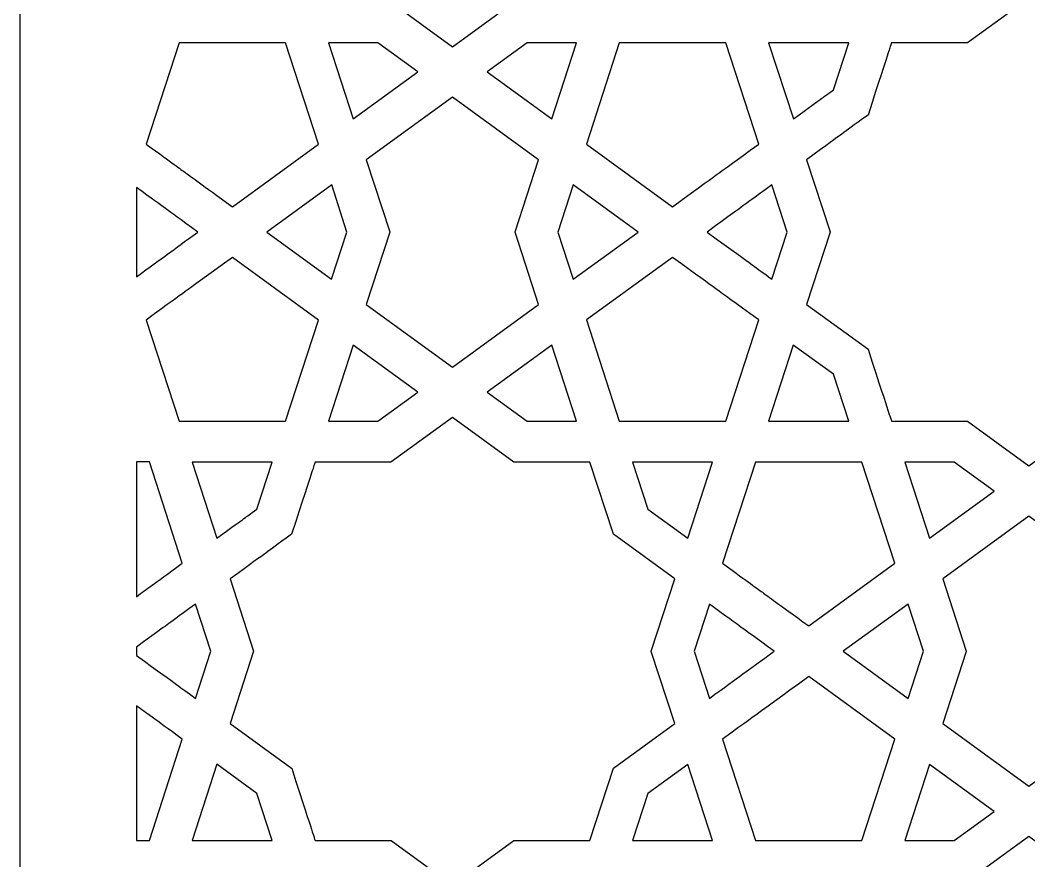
# Model space of a CAD drawing. Header units: millimetres. Extents: x -50 to 50, y -100 to 100.
# Drawn here: x -49.9 to 0.1, y 10.5 to 52.2 of the extents above; entities that cross this region are included whole.
import ezdxf

# ---------------------------------------------------------------- set-up
doc = ezdxf.new("R2010")
doc.units = ezdxf.units.MM
doc.header["$MEASUREMENT"] = 0
doc.layers.add('layer 1', color=7, linetype='Continuous')

msp = doc.modelspace()

# ---------------------------------------------------------------- linework, layer by layer
at = {"layer": 'layer 1', "color": 250}
for points, knots in [([(50.0821, 100.1536), (50.0821, 100.1536), (-49.9181, 100.1536), (-49.9181, 100.1536), (-49.9181, 100.1536), (-49.9181, 100.1536), (-49.9181, -99.8361), (-49.9181, -99.8361), (-49.9181, -99.8361), (-49.9181, -99.8361), (50.0821, -99.8361), (50.0821, -99.8361), (50.0821, -99.8361), (50.0821, -99.8361), (50.0821, 100.1536), (50.0821, 100.1536)], [0, 0, 0, 0, 0.2, 0.2, 0.2, 0.2, 0.4, 0.4, 0.4, 0.4, 0.6, 0.6, 0.6, 0.6, 1, 1, 1, 1]), ([(-38.3458, 62.4374), (-38.3458, 62.4374), (-38.344, 62.4427), (-38.344, 62.4427), (-38.344, 62.4427), (-38.344, 62.4427), (-39.5074, 66.0203), (-39.5074, 66.0203), (-39.5074, 66.0203), (-37.3344, 67.5996), (-38.0026, 67.1146), (-36.4604, 68.2318), (-36.4604, 68.2318), (-35.2914, 71.8326), (-35.4914, 71.2174), (-35.2993, 71.8062), (-35.2993, 71.8062), (-34.8272, 71.8062), (-32.0042, 71.8062), (-31.5359, 71.8062), (-31.5359, 71.8062), (-31.5359, 71.8062), (-28.4894, 74.0198), (-28.4894, 74.0198), (-28.4894, 74.0198), (-28.4894, 74.0198), (-25.4457, 71.8079), (-25.4457, 71.8079), (-25.4457, 71.8079), (-24.9746, 71.8079), (-22.1532, 71.8079), (-21.6819, 71.8079), (-21.6819, 71.8079), (-21.6819, 71.8079), (-20.5129, 68.2286), (-20.5129, 68.2286), (-20.5129, 68.2286), (-20.5129, 68.2286), (-17.4713, 66.0181), (-17.4713, 66.0181), (-17.4713, 66.0181), (-17.4713, 66.0181), (-18.6344, 62.441), (-18.6344, 62.441), (-18.6344, 62.441), (-18.6344, 62.441), (-18.6335, 62.4382), (-18.6335, 62.4382), (-18.6335, 62.4382), (-18.6335, 62.4382), (-18.6344, 62.4353), (-18.6344, 62.4353), (-18.6344, 62.4353), (-18.6344, 62.4353), (-18.6335, 62.4325), (-18.6335, 62.4325), (-18.6335, 62.4325), (-18.6335, 62.4325), (-18.6344, 62.43), (-18.6344, 62.43), (-18.6344, 62.43), (-18.6344, 62.43), (-17.4724, 58.8518), (-17.4724, 58.8518), (-17.4724, 58.8518), (-17.4724, 58.8518), (-20.5144, 56.641), (-20.5144, 56.641), (-20.5144, 56.641), (-20.5144, 56.641), (-21.6807, 53.0663), (-21.6807, 53.0663), (-21.6807, 53.0663), (-22.1529, 53.0663), (-24.976, 53.0663), (-25.4444, 53.0663), (-25.4444, 53.0663), (-25.4444, 53.0663), (-28.4908, 50.8522), (-28.4908, 50.8522), (-28.4908, 50.8522), (-28.4908, 50.8522), (-31.5345, 53.0641), (-31.5345, 53.0641), (-31.5345, 53.0641), (-32.0055, 53.0641), (-34.8269, 53.0641), (-35.2982, 53.0641), (-35.2982, 53.0641), (-35.4341, 53.4804), (-35.2564, 52.934), (-36.459, 56.6364), (-36.459, 56.6364), (-36.459, 56.6364), (-36.4666, 56.642), (-36.4666, 56.642), (-36.4666, 56.642), (-36.4666, 56.642), (-36.4672, 56.6434), (-36.4672, 56.6434), (-36.4672, 56.6434), (-36.4672, 56.6434), (-39.5085, 58.8536), (-39.5085, 58.8536), (-39.5085, 58.8536), (-39.5085, 58.8536), (-38.344, 62.4318), (-38.344, 62.4318), (-38.344, 62.4318), (-38.344, 62.4318), (-38.3458, 62.4374), (-38.3458, 62.4374)], [0, 0, 0, 0, 0.0344828, 0.0344828, 0.0344828, 0.0344828, 0.0689655, 0.0689655, 0.0689655, 0.0689655, 0.1034483, 0.1034483, 0.1034483, 0.1034483, 0.137931, 0.137931, 0.137931, 0.137931, 0.1724138, 0.1724138, 0.1724138, 0.1724138, 0.2068966, 0.2068966, 0.2068966, 0.2068966, 0.2413793, 0.2413793, 0.2413793, 0.2413793, 0.2758621, 0.2758621, 0.2758621, 0.2758621, 0.3103448, 0.3103448, 0.3103448, 0.3103448, 0.3448276, 0.3448276, 0.3448276, 0.3448276, 0.3793103, 0.3793103, 0.3793103, 0.3793103, 0.4137931, 0.4137931, 0.4137931, 0.4137931, 0.4482759, 0.4482759, 0.4482759, 0.4482759, 0.4827586, 0.4827586, 0.4827586, 0.4827586, 0.5172414, 0.5172414, 0.5172414, 0.5172414, 0.5517241, 0.5517241, 0.5517241, 0.5517241, 0.5862069, 0.5862069, 0.5862069, 0.5862069, 0.6206897, 0.6206897, 0.6206897, 0.6206897, 0.6551724, 0.6551724, 0.6551724, 0.6551724, 0.6896552, 0.6896552, 0.6896552, 0.6896552, 0.7241379, 0.7241379, 0.7241379, 0.7241379, 0.7586207, 0.7586207, 0.7586207, 0.7586207, 0.7931034, 0.7931034, 0.7931034, 0.7931034, 0.8275862, 0.8275862, 0.8275862, 0.8275862, 0.862069, 0.862069, 0.862069, 0.862069, 0.8965517, 0.8965517, 0.8965517, 0.8965517, 0.9310345, 0.9310345, 0.9310345, 0.9310345, 1, 1, 1, 1]), ([(-2.9644, 51.0406), (-2.9644, 51.0406), (0.0819, 53.2546), (0.0819, 53.2546), (0.0819, 53.2546), (0.0819, 53.2546), (3.1256, 51.0427), (3.1256, 51.0427), (3.1256, 51.0427), (3.5966, 51.0427), (6.4181, 51.0427), (6.8894, 51.0427), (6.8894, 51.0427), (6.8894, 51.0427), (8.0585, 47.4634), (8.0585, 47.4634), (8.0585, 47.4634), (8.0585, 47.4634), (11.1002, 45.2529), (11.1002, 45.2529), (11.1002, 45.2529), (11.1002, 45.2529), (9.9371, 41.6758), (9.9371, 41.6758), (9.9371, 41.6758), (9.9371, 41.6758), (9.9381, 41.6729), (9.9381, 41.6729), (9.9381, 41.6729), (9.9381, 41.6729), (9.9371, 41.6701), (9.9371, 41.6701), (9.9371, 41.6701), (9.9371, 41.6701), (9.9378, 41.6673), (9.9378, 41.6673), (9.9378, 41.6673), (9.9378, 41.6673), (9.9371, 41.6648), (9.9371, 41.6648), (9.9371, 41.6648), (9.9371, 41.6648), (11.0991, 38.0866), (11.0991, 38.0866), (11.0991, 38.0866), (11.0991, 38.0866), (8.0571, 35.8757), (8.0571, 35.8757), (8.0571, 35.8757), (8.0571, 35.8757), (6.8908, 32.3011), (6.8908, 32.3011), (6.8908, 32.3011), (6.4184, 32.3011), (3.5955, 32.3011), (3.127, 32.3011), (3.127, 32.3011), (3.127, 32.3011), (0.0804, 30.0867), (0.0804, 30.0867), (0.0804, 30.0867), (0.0804, 30.0867), (-2.963, 32.2989), (-2.963, 32.2989), (-2.963, 32.2989), (-3.4339, 32.2989), (-6.2554, 32.2989), (-6.7268, 32.2989), (-6.7268, 32.2989), (-6.8619, 32.7127), (-6.6848, 32.1684), (-7.8874, 35.8712), (-7.8874, 35.8712), (-7.8874, 35.8712), (-7.8952, 35.8765), (-7.8952, 35.8765), (-7.8952, 35.8765), (-7.8952, 35.8765), (-7.8955, 35.8779), (-7.8955, 35.8779), (-7.8955, 35.8779), (-7.8955, 35.8779), (-10.9372, 38.0884), (-10.9372, 38.0884), (-10.9372, 38.0884), (-10.9372, 38.0884), (-9.7726, 41.6666), (-9.7726, 41.6666), (-9.7726, 41.6666), (-9.7726, 41.6666), (-9.7744, 41.6719), (-9.7744, 41.6719), (-9.7744, 41.6719), (-9.7744, 41.6719), (-9.7726, 41.6775), (-9.7726, 41.6775), (-9.7726, 41.6775), (-9.7726, 41.6775), (-10.9358, 45.2551), (-10.9358, 45.2551), (-10.9358, 45.2551), (-8.77, 46.8291), (-9.4611, 46.3275), (-7.8892, 47.4666), (-7.8892, 47.4666), (-6.7211, 51.0642), (-6.9208, 50.4494), (-6.7278, 51.0406), (-6.7278, 51.0406), (-6.2558, 51.0406), (-3.4329, 51.0406), (-2.9644, 51.0406)], [0, 0, 0, 0, 0.0344828, 0.0344828, 0.0344828, 0.0344828, 0.0689655, 0.0689655, 0.0689655, 0.0689655, 0.1034483, 0.1034483, 0.1034483, 0.1034483, 0.137931, 0.137931, 0.137931, 0.137931, 0.1724138, 0.1724138, 0.1724138, 0.1724138, 0.2068966, 0.2068966, 0.2068966, 0.2068966, 0.2413793, 0.2413793, 0.2413793, 0.2413793, 0.2758621, 0.2758621, 0.2758621, 0.2758621, 0.3103448, 0.3103448, 0.3103448, 0.3103448, 0.3448276, 0.3448276, 0.3448276, 0.3448276, 0.3793103, 0.3793103, 0.3793103, 0.3793103, 0.4137931, 0.4137931, 0.4137931, 0.4137931, 0.4482759, 0.4482759, 0.4482759, 0.4482759, 0.4827586, 0.4827586, 0.4827586, 0.4827586, 0.5172414, 0.5172414, 0.5172414, 0.5172414, 0.5517241, 0.5517241, 0.5517241, 0.5517241, 0.5862069, 0.5862069, 0.5862069, 0.5862069, 0.6206897, 0.6206897, 0.6206897, 0.6206897, 0.6551724, 0.6551724, 0.6551724, 0.6551724, 0.6896552, 0.6896552, 0.6896552, 0.6896552, 0.7241379, 0.7241379, 0.7241379, 0.7241379, 0.7586207, 0.7586207, 0.7586207, 0.7586207, 0.7931034, 0.7931034, 0.7931034, 0.7931034, 0.8275862, 0.8275862, 0.8275862, 0.8275862, 0.862069, 0.862069, 0.862069, 0.862069, 0.8965517, 0.8965517, 0.8965517, 0.8965517, 0.9310345, 0.9310345, 0.9310345, 0.9310345, 1, 1, 1, 1]), ([(-36.7604, 51.0427), (-36.7604, 51.0427), (-35.1313, 46.0262), (-35.1313, 46.0262), (-35.1313, 46.0262), (-35.1313, 46.0262), (-39.3995, 42.9239), (-39.3995, 42.9239), (-39.3995, 42.9239), (-42.596, 45.2445), (-40.909, 44.0196), (-43.6702, 46.0262), (-43.6702, 46.0262), (-43.6702, 46.0262), (-42.0409, 51.0427), (-42.0409, 51.0427), (-42.0409, 51.0427), (-42.0409, 51.0427), (-36.7604, 51.0427), (-36.7604, 51.0427)], [0, 0, 0, 0, 0.1666667, 0.1666667, 0.1666667, 0.1666667, 0.3333333, 0.3333333, 0.3333333, 0.3333333, 0.5, 0.5, 0.5, 0.5, 0.6666667, 0.6666667, 0.6666667, 0.6666667, 1, 1, 1, 1]), ([(-32.1896, 51.0427), (-32.1896, 51.0427), (-30.2091, 49.6034), (-30.2091, 49.6034), (-30.2091, 49.6034), (-30.2091, 49.6034), (-33.4149, 47.2733), (-33.4149, 47.2733), (-33.4149, 47.2733), (-33.4149, 47.2733), (-34.6391, 51.0427), (-34.6391, 51.0427), (-34.6391, 51.0427), (-34.6391, 51.0427), (-32.1896, 51.0427), (-32.1896, 51.0427)], [0, 0, 0, 0, 0.2, 0.2, 0.2, 0.2, 0.4, 0.4, 0.4, 0.4, 0.6, 0.6, 0.6, 0.6, 1, 1, 1, 1]), ([(-26.7695, 49.6052), (-26.7695, 49.6052), (-24.789, 51.0448), (-24.789, 51.0448), (-24.789, 51.0448), (-24.4841, 51.0448), (-22.6515, 51.0448), (-22.3395, 51.0448), (-22.3395, 51.0448), (-22.3395, 51.0448), (-23.5636, 47.2754), (-23.5636, 47.2754), (-23.5636, 47.2754), (-23.5636, 47.2754), (-26.7695, 49.6052), (-26.7695, 49.6052)], [0, 0, 0, 0, 0.2, 0.2, 0.2, 0.2, 0.4, 0.4, 0.4, 0.4, 0.6, 0.6, 0.6, 0.6, 1, 1, 1, 1]), ([(-14.9379, 51.0448), (-14.9379, 51.0448), (-13.3085, 46.028), (-13.3085, 46.028), (-13.3085, 46.028), (-15.7995, 44.2179), (-14.6001, 45.0885), (-17.5791, 42.926), (-17.5791, 42.926), (-17.5791, 42.926), (-21.8474, 46.0283), (-21.8474, 46.0283), (-21.8474, 46.0283), (-21.8474, 46.0283), (-20.2183, 51.0448), (-20.2183, 51.0448), (-20.2183, 51.0448), (-20.2183, 51.0448), (-14.9379, 51.0448), (-14.9379, 51.0448)], [0, 0, 0, 0, 0.1666667, 0.1666667, 0.1666667, 0.1666667, 0.3333333, 0.3333333, 0.3333333, 0.3333333, 0.5, 0.5, 0.5, 0.5, 0.6666667, 0.6666667, 0.6666667, 0.6666667, 1, 1, 1, 1]), ([(-12.815, 51.0406), (-12.815, 51.0406), (-8.8484, 51.0406), (-8.8484, 51.0406), (-8.8484, 51.0406), (-8.8484, 51.0406), (-9.6079, 48.7119), (-9.6079, 48.7119), (-9.6079, 48.7119), (-10.3466, 48.1753), (-9.9205, 48.484), (-11.5916, 47.2736), (-11.5916, 47.2736), (-11.5916, 47.2736), (-12.815, 51.0406), (-12.815, 51.0406)], [0, 0, 0, 0, 0.2, 0.2, 0.2, 0.2, 0.4, 0.4, 0.4, 0.4, 0.6, 0.6, 0.6, 0.6, 1, 1, 1, 1]), ([(-31.5993, 41.6719), (-31.5993, 41.6719), (-31.5984, 41.6747), (-31.5984, 41.6747), (-31.5984, 41.6747), (-31.5984, 41.6747), (-32.759, 45.2526), (-32.759, 45.2526), (-32.759, 45.2526), (-32.759, 45.2526), (-28.4879, 48.3567), (-28.4879, 48.3567), (-28.4879, 48.3567), (-28.4879, 48.3567), (-24.22, 45.2551), (-24.22, 45.2551), (-24.22, 45.2551), (-24.22, 45.2551), (-25.3832, 41.6772), (-25.3832, 41.6772), (-25.3832, 41.6772), (-25.3832, 41.6772), (-25.3822, 41.6744), (-25.3822, 41.6744), (-25.3822, 41.6744), (-25.3822, 41.6744), (-25.3832, 41.6715), (-25.3832, 41.6715), (-25.3832, 41.6715), (-25.3832, 41.6715), (-25.3824, 41.6687), (-25.3824, 41.6687), (-25.3824, 41.6687), (-25.3824, 41.6687), (-25.3832, 41.6662), (-25.3832, 41.6662), (-25.3832, 41.6662), (-25.3832, 41.6662), (-24.2212, 38.0887), (-24.2212, 38.0887), (-24.2212, 38.0887), (-24.2212, 38.0887), (-28.4922, 34.985), (-28.4922, 34.985), (-28.4922, 34.985), (-28.4922, 34.985), (-32.76, 38.0866), (-32.76, 38.0866), (-32.76, 38.0866), (-32.76, 38.0866), (-31.5969, 41.6645), (-31.5969, 41.6645), (-31.5969, 41.6645), (-31.5969, 41.6645), (-31.5993, 41.6719), (-31.5993, 41.6719)], [0, 0, 0, 0, 0.0666667, 0.0666667, 0.0666667, 0.0666667, 0.1333333, 0.1333333, 0.1333333, 0.1333333, 0.2, 0.2, 0.2, 0.2, 0.2666667, 0.2666667, 0.2666667, 0.2666667, 0.3333333, 0.3333333, 0.3333333, 0.3333333, 0.4, 0.4, 0.4, 0.4, 0.4666667, 0.4666667, 0.4666667, 0.4666667, 0.5333333, 0.5333333, 0.5333333, 0.5333333, 0.6, 0.6, 0.6, 0.6, 0.6666667, 0.6666667, 0.6666667, 0.6666667, 0.7333333, 0.7333333, 0.7333333, 0.7333333, 0.8, 0.8, 0.8, 0.8, 0.8666667, 0.8666667, 0.8666667, 0.8666667, 1, 1, 1, 1]), ([(-34.4763, 44.0045), (-34.4763, 44.0045), (-33.7188, 41.6719), (-33.7188, 41.6719), (-33.7188, 41.6719), (-33.7188, 41.6719), (-34.4778, 39.3347), (-34.4778, 39.3347), (-34.4778, 39.3347), (-34.4778, 39.3347), (-37.6897, 41.6691), (-37.6897, 41.6691), (-37.6897, 41.6691), (-37.6897, 41.6691), (-34.4763, 44.0045), (-34.4763, 44.0045)], [0, 0, 0, 0, 0.2, 0.2, 0.2, 0.2, 0.4, 0.4, 0.4, 0.4, 0.6, 0.6, 0.6, 0.6, 1, 1, 1, 1]), ([(-22.5036, 39.3372), (-22.5036, 39.3372), (-23.2617, 41.6712), (-23.2617, 41.6712), (-23.2617, 41.6712), (-23.2617, 41.6712), (-22.5025, 44.0066), (-22.5025, 44.0066), (-22.5025, 44.0066), (-22.5025, 44.0066), (-19.2903, 41.6722), (-19.2903, 41.6722), (-19.2903, 41.6722), (-19.2903, 41.6722), (-22.5036, 39.3372), (-22.5036, 39.3372)], [0, 0, 0, 0, 0.2, 0.2, 0.2, 0.2, 0.4, 0.4, 0.4, 0.4, 0.6, 0.6, 0.6, 0.6, 1, 1, 1, 1]), ([(-12.6534, 44.0066), (-12.6534, 44.0066), (-11.8943, 41.6722), (-11.8943, 41.6722), (-11.8943, 41.6722), (-11.8943, 41.6722), (-12.6545, 39.3365), (-12.6545, 39.3365), (-12.6545, 39.3365), (-13.6207, 40.0385), (-13.239, 39.7623), (-15.8685, 41.6712), (-15.8685, 41.6712), (-13.4101, 43.4559), (-14.6552, 42.5521), (-12.6534, 44.0066)], [0, 0, 0, 0, 0.2, 0.2, 0.2, 0.2, 0.4, 0.4, 0.4, 0.4, 0.6, 0.6, 0.6, 0.6, 1, 1, 1, 1]), ([(-44.1584, 43.8835), (-42.5188, 42.6918), (-42.9497, 43.0047), (-41.1114, 41.6701), (-41.1114, 41.6701), (-42.441, 40.7053), (-42.7626, 40.4717), (-44.1584, 39.4571), (-44.1584, 39.4571), (-44.1584, 39.4571), (-44.1584, 43.8835), (-44.1584, 43.8835)], [0, 0, 0, 0, 0.25, 0.25, 0.25, 0.25, 0.5, 0.5, 0.5, 0.5, 1, 1, 1, 1]), ([(-35.1327, 37.3133), (-35.1327, 37.3133), (-36.7619, 32.2968), (-36.7619, 32.2968), (-36.7619, 32.2968), (-36.7619, 32.2968), (-42.0423, 32.2968), (-42.0423, 32.2968), (-42.0423, 32.2968), (-42.0423, 32.2968), (-43.6716, 37.3133), (-43.6716, 37.3133), (-43.6716, 37.3133), (-41.2258, 39.0903), (-42.3748, 38.2566), (-39.4009, 40.4153), (-39.4009, 40.4153), (-39.4009, 40.4153), (-35.1327, 37.3133), (-35.1327, 37.3133)], [0, 0, 0, 0, 0.1666667, 0.1666667, 0.1666667, 0.1666667, 0.3333333, 0.3333333, 0.3333333, 0.3333333, 0.5, 0.5, 0.5, 0.5, 0.6666667, 0.6666667, 0.6666667, 0.6666667, 1, 1, 1, 1]), ([(-17.5805, 40.4174), (-14.9776, 38.5279), (-15.86, 39.1686), (-13.3099, 37.3154), (-13.3099, 37.3154), (-13.3099, 37.3154), (-14.9393, 32.2989), (-14.9393, 32.2989), (-14.9393, 32.2989), (-14.9393, 32.2989), (-20.2195, 32.2989), (-20.2195, 32.2989), (-20.2195, 32.2989), (-20.2195, 32.2989), (-21.8488, 37.3154), (-21.8488, 37.3154), (-21.8488, 37.3154), (-21.8488, 37.3154), (-17.5805, 40.4174), (-17.5805, 40.4174)], [0, 0, 0, 0, 0.1666667, 0.1666667, 0.1666667, 0.1666667, 0.3333333, 0.3333333, 0.3333333, 0.3333333, 0.5, 0.5, 0.5, 0.5, 0.6666667, 0.6666667, 0.6666667, 0.6666667, 1, 1, 1, 1]), ([(-33.4163, 36.0659), (-33.4163, 36.0659), (-30.2104, 33.7362), (-30.2104, 33.7362), (-30.2104, 33.7362), (-30.2104, 33.7362), (-32.191, 32.2968), (-32.191, 32.2968), (-32.191, 32.2968), (-32.191, 32.2968), (-34.6404, 32.2968), (-34.6404, 32.2968), (-34.6404, 32.2968), (-34.6404, 32.2968), (-33.4163, 36.0659), (-33.4163, 36.0659)], [0, 0, 0, 0, 0.2, 0.2, 0.2, 0.2, 0.4, 0.4, 0.4, 0.4, 0.6, 0.6, 0.6, 0.6, 1, 1, 1, 1]), ([(-23.565, 36.068), (-23.565, 36.068), (-22.341, 32.2989), (-22.341, 32.2989), (-22.341, 32.2989), (-22.6525, 32.2989), (-24.484, 32.2989), (-24.7905, 32.2989), (-24.7905, 32.2989), (-24.7905, 32.2989), (-26.771, 33.7383), (-26.771, 33.7383), (-26.771, 33.7383), (-26.771, 33.7383), (-23.565, 36.068), (-23.565, 36.068)], [0, 0, 0, 0, 0.2, 0.2, 0.2, 0.2, 0.4, 0.4, 0.4, 0.4, 0.6, 0.6, 0.6, 0.6, 1, 1, 1, 1]), ([(-12.8178, 32.2989), (-12.8178, 32.2989), (-11.5933, 36.0691), (-11.5933, 36.0691), (-11.5933, 36.0691), (-11.5933, 36.0691), (-9.6086, 34.629), (-9.6086, 34.629), (-9.6086, 34.629), (-9.6086, 34.629), (-8.8473, 32.2989), (-8.8473, 32.2989), (-8.8473, 32.2989), (-8.8473, 32.2989), (-12.8178, 32.2989), (-12.8178, 32.2989)], [0, 0, 0, 0, 0.2, 0.2, 0.2, 0.2, 0.4, 0.4, 0.4, 0.4, 0.6, 0.6, 0.6, 0.6, 1, 1, 1, 1]), ([(-38.3458, 20.9067), (-38.3458, 20.9067), (-38.344, 20.9123), (-38.344, 20.9123), (-38.344, 20.9123), (-38.344, 20.9123), (-39.5074, 24.4898), (-39.5074, 24.4898), (-39.5074, 24.4898), (-37.3344, 26.0689), (-38.0026, 25.5842), (-36.4604, 26.7014), (-36.4604, 26.7014), (-35.2917, 30.3008), (-35.4885, 29.6954), (-35.2993, 30.2754), (-35.2993, 30.2754), (-34.8272, 30.2754), (-32.0042, 30.2754), (-31.5359, 30.2754), (-31.5359, 30.2754), (-31.5359, 30.2754), (-28.4894, 32.4894), (-28.4894, 32.4894), (-28.4894, 32.4894), (-28.4894, 32.4894), (-25.4457, 30.2775), (-25.4457, 30.2775), (-25.4457, 30.2775), (-24.9746, 30.2775), (-22.1532, 30.2775), (-21.6819, 30.2775), (-21.6819, 30.2775), (-21.6819, 30.2775), (-20.5129, 26.6982), (-20.5129, 26.6982), (-20.5129, 26.6982), (-20.5129, 26.6982), (-17.4713, 24.4877), (-17.4713, 24.4877), (-17.4713, 24.4877), (-17.4713, 24.4877), (-18.6344, 20.9106), (-18.6344, 20.9106), (-18.6344, 20.9106), (-18.6344, 20.9106), (-18.6335, 20.9077), (-18.6335, 20.9077), (-18.6335, 20.9077), (-18.6335, 20.9077), (-18.6344, 20.9049), (-18.6344, 20.9049), (-18.6344, 20.9049), (-18.6344, 20.9049), (-18.6335, 20.9021), (-18.6335, 20.9021), (-18.6335, 20.9021), (-18.6335, 20.9021), (-18.6344, 20.8993), (-18.6344, 20.8993), (-18.6344, 20.8993), (-18.6344, 20.8993), (-17.4724, 17.3214), (-17.4724, 17.3214), (-17.4724, 17.3214), (-17.4724, 17.3214), (-20.5144, 15.1105), (-20.5144, 15.1105), (-20.5144, 15.1105), (-20.5144, 15.1105), (-21.6807, 11.5355), (-21.6807, 11.5355), (-21.6807, 11.5355), (-22.1529, 11.5355), (-24.976, 11.5355), (-25.4444, 11.5355), (-25.4444, 11.5355), (-25.4444, 11.5355), (-28.4908, 9.3215), (-28.4908, 9.3215), (-28.4908, 9.3215), (-28.4908, 9.3215), (-31.5345, 11.5334), (-31.5345, 11.5334), (-31.5345, 11.5334), (-32.0055, 11.5334), (-34.8269, 11.5334), (-35.2982, 11.5334), (-35.2982, 11.5334), (-35.4333, 11.9475), (-35.2563, 11.4028), (-36.459, 15.1056), (-36.459, 15.1056), (-36.459, 15.1056), (-36.4666, 15.1112), (-36.4666, 15.1112), (-36.4666, 15.1112), (-36.4666, 15.1112), (-36.4672, 15.1127), (-36.4672, 15.1127), (-36.4672, 15.1127), (-36.4672, 15.1127), (-39.5085, 17.3232), (-39.5085, 17.3232), (-39.5085, 17.3232), (-39.5085, 17.3232), (-38.344, 20.9014), (-38.344, 20.9014), (-38.344, 20.9014), (-38.344, 20.9014), (-38.3458, 20.9067), (-38.3458, 20.9067)], [0, 0, 0, 0, 0.0344828, 0.0344828, 0.0344828, 0.0344828, 0.0689655, 0.0689655, 0.0689655, 0.0689655, 0.1034483, 0.1034483, 0.1034483, 0.1034483, 0.137931, 0.137931, 0.137931, 0.137931, 0.1724138, 0.1724138, 0.1724138, 0.1724138, 0.2068966, 0.2068966, 0.2068966, 0.2068966, 0.2413793, 0.2413793, 0.2413793, 0.2413793, 0.2758621, 0.2758621, 0.2758621, 0.2758621, 0.3103448, 0.3103448, 0.3103448, 0.3103448, 0.3448276, 0.3448276, 0.3448276, 0.3448276, 0.3793103, 0.3793103, 0.3793103, 0.3793103, 0.4137931, 0.4137931, 0.4137931, 0.4137931, 0.4482759, 0.4482759, 0.4482759, 0.4482759, 0.4827586, 0.4827586, 0.4827586, 0.4827586, 0.5172414, 0.5172414, 0.5172414, 0.5172414, 0.5517241, 0.5517241, 0.5517241, 0.5517241, 0.5862069, 0.5862069, 0.5862069, 0.5862069, 0.6206897, 0.6206897, 0.6206897, 0.6206897, 0.6551724, 0.6551724, 0.6551724, 0.6551724, 0.6896552, 0.6896552, 0.6896552, 0.6896552, 0.7241379, 0.7241379, 0.7241379, 0.7241379, 0.7586207, 0.7586207, 0.7586207, 0.7586207, 0.7931034, 0.7931034, 0.7931034, 0.7931034, 0.8275862, 0.8275862, 0.8275862, 0.8275862, 0.862069, 0.862069, 0.862069, 0.862069, 0.8965517, 0.8965517, 0.8965517, 0.8965517, 0.9310345, 0.9310345, 0.9310345, 0.9310345, 1, 1, 1, 1]), ([(-44.1584, 30.2796), (-44.1584, 30.2796), (-43.5093, 30.2796), (-43.5093, 30.2796), (-43.5093, 30.2796), (-43.5093, 30.2796), (-41.8799, 25.2628), (-41.8799, 25.2628), (-41.8799, 25.2628), (-43.4464, 24.1247), (-43.554, 24.0461), (-44.1584, 23.6072), (-44.1584, 23.6072), (-44.1584, 23.6072), (-44.1584, 30.2796), (-44.1584, 30.2796)], [0, 0, 0, 0, 0.2, 0.2, 0.2, 0.2, 0.4, 0.4, 0.4, 0.4, 0.6, 0.6, 0.6, 0.6, 1, 1, 1, 1]), ([(-37.4198, 30.2754), (-37.4198, 30.2754), (-38.1794, 27.9467), (-38.1794, 27.9467), (-38.1794, 27.9467), (-38.9228, 27.4063), (-38.4963, 27.7156), (-40.163, 26.5081), (-40.163, 26.5081), (-40.163, 26.5081), (-41.3865, 30.2754), (-41.3865, 30.2754), (-41.3865, 30.2754), (-41.3865, 30.2754), (-37.4198, 30.2754), (-37.4198, 30.2754)], [0, 0, 0, 0, 0.2, 0.2, 0.2, 0.2, 0.4, 0.4, 0.4, 0.4, 0.6, 0.6, 0.6, 0.6, 1, 1, 1, 1]), ([(-15.5908, 30.2775), (-15.5908, 30.2775), (-16.815, 26.5081), (-16.815, 26.5081), (-16.815, 26.5081), (-16.815, 26.5081), (-18.7995, 27.9502), (-18.7995, 27.9502), (-18.7995, 27.9502), (-18.7995, 27.9502), (-19.5593, 30.2775), (-19.5593, 30.2775), (-19.5593, 30.2775), (-19.5593, 30.2775), (-15.5908, 30.2775), (-15.5908, 30.2775)], [0, 0, 0, 0, 0.2, 0.2, 0.2, 0.2, 0.4, 0.4, 0.4, 0.4, 0.6, 0.6, 0.6, 0.6, 1, 1, 1, 1]), ([(-10.8282, 22.1587), (-14.0247, 24.4793), (-12.3377, 23.2544), (-15.0987, 25.2607), (-15.0987, 25.2607), (-15.0987, 25.2607), (-13.4694, 30.2775), (-13.4694, 30.2775), (-13.4694, 30.2775), (-13.4694, 30.2775), (-8.189, 30.2775), (-8.189, 30.2775), (-8.189, 30.2775), (-8.189, 30.2775), (-6.5599, 25.2607), (-6.5599, 25.2607), (-6.5599, 25.2607), (-6.5599, 25.2607), (-10.8282, 22.1587), (-10.8282, 22.1587)], [0, 0, 0, 0, 0.1666667, 0.1666667, 0.1666667, 0.1666667, 0.3333333, 0.3333333, 0.3333333, 0.3333333, 0.5, 0.5, 0.5, 0.5, 0.6666667, 0.6666667, 0.6666667, 0.6666667, 1, 1, 1, 1]), ([(-4.8436, 26.5081), (-4.8436, 26.5081), (-6.0678, 30.2775), (-6.0678, 30.2775), (-6.0678, 30.2775), (-6.0678, 30.2775), (-3.6181, 30.2775), (-3.6181, 30.2775), (-3.6181, 30.2775), (-3.6181, 30.2775), (-1.6376, 28.8382), (-1.6376, 28.8382), (-1.6376, 28.8382), (-1.6376, 28.8382), (-4.8436, 26.5081), (-4.8436, 26.5081)], [0, 0, 0, 0, 0.2, 0.2, 0.2, 0.2, 0.4, 0.4, 0.4, 0.4, 0.6, 0.6, 0.6, 0.6, 1, 1, 1, 1]), ([(4.3515, 24.4895), (4.3515, 24.4895), (3.1884, 20.912), (3.1884, 20.912), (3.1884, 20.912), (3.1884, 20.912), (3.1891, 20.9092), (3.1891, 20.9092), (3.1891, 20.9092), (3.1891, 20.9092), (3.1881, 20.9063), (3.1881, 20.9063), (3.1881, 20.9063), (3.1881, 20.9063), (3.1891, 20.9035), (3.1891, 20.9035), (3.1891, 20.9035), (3.1891, 20.9035), (3.1884, 20.9007), (3.1884, 20.9007), (3.1884, 20.9007), (3.1884, 20.9007), (4.3501, 17.3235), (4.3501, 17.3235), (4.3501, 17.3235), (4.3501, 17.3235), (0.0794, 14.2194), (0.0794, 14.2194), (0.0794, 14.2194), (0.0794, 14.2194), (-4.1885, 17.321), (-4.1885, 17.321), (-4.1885, 17.321), (-4.1885, 17.321), (-3.0254, 20.8989), (-3.0254, 20.8989), (-3.0254, 20.8989), (-3.0254, 20.8989), (-3.0279, 20.9067), (-3.0279, 20.9067), (-3.0279, 20.9067), (-3.0279, 20.9067), (-3.0268, 20.9095), (-3.0268, 20.9095), (-3.0268, 20.9095), (-3.0268, 20.9095), (-4.1875, 24.4874), (-4.1875, 24.4874), (-4.1875, 24.4874), (-4.1875, 24.4874), (0.0836, 27.5915), (0.0836, 27.5915), (0.0836, 27.5915), (0.0836, 27.5915), (4.3515, 24.4895), (4.3515, 24.4895)], [0, 0, 0, 0, 0.0666667, 0.0666667, 0.0666667, 0.0666667, 0.1333333, 0.1333333, 0.1333333, 0.1333333, 0.2, 0.2, 0.2, 0.2, 0.2666667, 0.2666667, 0.2666667, 0.2666667, 0.3333333, 0.3333333, 0.3333333, 0.3333333, 0.4, 0.4, 0.4, 0.4, 0.4666667, 0.4666667, 0.4666667, 0.4666667, 0.5333333, 0.5333333, 0.5333333, 0.5333333, 0.6, 0.6, 0.6, 0.6, 0.6666667, 0.6666667, 0.6666667, 0.6666667, 0.7333333, 0.7333333, 0.7333333, 0.7333333, 0.8, 0.8, 0.8, 0.8, 0.8666667, 0.8666667, 0.8666667, 0.8666667, 1, 1, 1, 1]), ([(-44.1584, 21.1102), (-42.0802, 22.6191), (-43.1446, 21.8461), (-41.2248, 23.2414), (-41.2248, 23.2414), (-41.2248, 23.2414), (-40.4658, 20.907), (-40.4658, 20.907), (-40.4658, 20.907), (-40.4658, 20.907), (-41.2259, 18.5713), (-41.2259, 18.5713), (-41.2259, 18.5713), (-42.1561, 19.2472), (-41.8385, 19.0172), (-44.1584, 20.7017), (-44.1584, 20.7017), (-44.1584, 20.7017), (-44.1584, 21.1102), (-44.1584, 21.1102)], [0, 0, 0, 0, 0.1666667, 0.1666667, 0.1666667, 0.1666667, 0.3333333, 0.3333333, 0.3333333, 0.3333333, 0.5, 0.5, 0.5, 0.5, 0.6666667, 0.6666667, 0.6666667, 0.6666667, 1, 1, 1, 1]), ([(-15.7547, 18.5699), (-15.7547, 18.5699), (-16.513, 20.9046), (-16.513, 20.9046), (-16.513, 20.9046), (-16.513, 20.9046), (-15.7539, 23.2392), (-15.7539, 23.2392), (-15.7539, 23.2392), (-13.9167, 21.9043), (-14.4381, 22.2829), (-12.5402, 20.9049), (-12.5402, 20.9049), (-13.9224, 19.9016), (-14.2116, 19.6917), (-15.7547, 18.5699)], [0, 0, 0, 0, 0.2, 0.2, 0.2, 0.2, 0.4, 0.4, 0.4, 0.4, 0.6, 0.6, 0.6, 0.6, 1, 1, 1, 1]), ([(-5.9051, 23.2392), (-5.9051, 23.2392), (-5.1474, 20.9063), (-5.1474, 20.9063), (-5.1474, 20.9063), (-5.1474, 20.9063), (-5.9066, 18.5695), (-5.9066, 18.5695), (-5.9066, 18.5695), (-5.9066, 18.5695), (-9.1182, 20.9039), (-9.1182, 20.9039), (-9.1182, 20.9039), (-9.1182, 20.9039), (-5.9051, 23.2392), (-5.9051, 23.2392)], [0, 0, 0, 0, 0.2, 0.2, 0.2, 0.2, 0.4, 0.4, 0.4, 0.4, 0.6, 0.6, 0.6, 0.6, 1, 1, 1, 1]), ([(-10.8296, 19.6501), (-10.8296, 19.6501), (-6.5613, 16.5481), (-6.5613, 16.5481), (-6.5613, 16.5481), (-6.5613, 16.5481), (-8.1904, 11.5313), (-8.1904, 11.5313), (-8.1904, 11.5313), (-8.1904, 11.5313), (-13.4708, 11.5313), (-13.4708, 11.5313), (-13.4708, 11.5313), (-13.4708, 11.5313), (-15.1001, 16.5481), (-15.1001, 16.5481), (-15.1001, 16.5481), (-12.6545, 18.3251), (-13.8035, 17.4911), (-10.8296, 19.6501)], [0, 0, 0, 0, 0.1666667, 0.1666667, 0.1666667, 0.1666667, 0.3333333, 0.3333333, 0.3333333, 0.3333333, 0.5, 0.5, 0.5, 0.5, 0.6666667, 0.6666667, 0.6666667, 0.6666667, 1, 1, 1, 1]), ([(-44.1584, 18.2048), (-43.6645, 17.8463), (-43.3164, 17.593), (-41.8815, 16.5502), (-41.8815, 16.5502), (-41.8815, 16.5502), (-43.5107, 11.5334), (-43.5107, 11.5334), (-43.5107, 11.5334), (-43.5107, 11.5334), (-44.1584, 11.5334), (-44.1584, 11.5334), (-44.1584, 11.5334), (-44.1584, 11.5334), (-44.1584, 18.2048), (-44.1584, 18.2048)], [0, 0, 0, 0, 0.2, 0.2, 0.2, 0.2, 0.4, 0.4, 0.4, 0.4, 0.6, 0.6, 0.6, 0.6, 1, 1, 1, 1]), ([(-38.1799, 13.8638), (-38.1799, 13.8638), (-37.419, 11.5334), (-37.419, 11.5334), (-37.419, 11.5334), (-37.419, 11.5334), (-41.3892, 11.5334), (-41.3892, 11.5334), (-41.3892, 11.5334), (-41.3892, 11.5334), (-40.1647, 15.3039), (-40.1647, 15.3039), (-40.1647, 15.3039), (-40.1647, 15.3039), (-38.1799, 13.8638), (-38.1799, 13.8638)], [0, 0, 0, 0, 0.2, 0.2, 0.2, 0.2, 0.4, 0.4, 0.4, 0.4, 0.6, 0.6, 0.6, 0.6, 1, 1, 1, 1]), ([(-15.5936, 11.5355), (-15.5936, 11.5355), (-19.5585, 11.5355), (-19.5585, 11.5355), (-19.5585, 11.5355), (-19.5585, 11.5355), (-18.8007, 13.8585), (-18.8007, 13.8585), (-18.8007, 13.8585), (-18.8007, 13.8585), (-16.8163, 15.3007), (-16.8163, 15.3007), (-16.8163, 15.3007), (-16.8163, 15.3007), (-15.5936, 11.5355), (-15.5936, 11.5355)], [0, 0, 0, 0, 0.2, 0.2, 0.2, 0.2, 0.4, 0.4, 0.4, 0.4, 0.6, 0.6, 0.6, 0.6, 1, 1, 1, 1]), ([(-6.0692, 11.5313), (-6.0692, 11.5313), (-4.845, 15.3007), (-4.845, 15.3007), (-4.845, 15.3007), (-4.845, 15.3007), (-1.639, 12.9706), (-1.639, 12.9706), (-1.639, 12.9706), (-1.639, 12.9706), (-3.6195, 11.5313), (-3.6195, 11.5313), (-3.6195, 11.5313), (-3.6195, 11.5313), (-6.0692, 11.5313), (-6.0692, 11.5313)], [0, 0, 0, 0, 0.2, 0.2, 0.2, 0.2, 0.4, 0.4, 0.4, 0.4, 0.6, 0.6, 0.6, 0.6, 1, 1, 1, 1]), ([(3.127, -9.2297), (3.127, -9.2297), (0.0804, -11.4437), (0.0804, -11.4437), (0.0804, -11.4437), (0.0804, -11.4437), (-2.963, -9.2318), (-2.963, -9.2318), (-2.963, -9.2318), (-3.4339, -9.2318), (-6.2554, -9.2318), (-6.7268, -9.2318), (-6.7268, -9.2318), (-6.8619, -8.8177), (-6.6848, -9.3624), (-7.8874, -5.6596), (-7.8874, -5.6596), (-7.8874, -5.6596), (-7.8952, -5.654), (-7.8952, -5.654), (-7.8952, -5.654), (-7.8952, -5.654), (-7.8955, -5.6525), (-7.8955, -5.6525), (-7.8955, -5.6525), (-7.8955, -5.6525), (-10.9372, -3.4424), (-10.9372, -3.4424), (-10.9372, -3.4424), (-10.9372, -3.4424), (-9.7726, 0.1358), (-9.7726, 0.1358), (-9.7726, 0.1358), (-9.7726, 0.1358), (-9.7744, 0.1415), (-9.7744, 0.1415), (-9.7744, 0.1415), (-9.7744, 0.1415), (-9.7726, 0.1471), (-9.7726, 0.1471), (-9.7726, 0.1471), (-9.7726, 0.1471), (-10.9358, 3.7243), (-10.9358, 3.7243), (-10.9358, 3.7243), (-8.763, 5.3037), (-9.4312, 4.8186), (-7.8892, 5.9359), (-7.8892, 5.9359), (-6.7204, 9.5356), (-6.9169, 8.9302), (-6.7278, 9.5102), (-6.7278, 9.5102), (-6.2558, 9.5102), (-3.4329, 9.5102), (-2.9644, 9.5102), (-2.9644, 9.5102), (-2.9644, 9.5102), (0.0819, 11.7239), (0.0819, 11.7239), (0.0819, 11.7239), (0.0819, 11.7239), (3.1256, 9.512), (3.1256, 9.512), (3.1256, 9.512), (3.5966, 9.512), (6.4181, 9.512), (6.8894, 9.512), (6.8894, 9.512), (6.8894, 9.512), (8.0585, 5.9327), (8.0585, 5.9327), (8.0585, 5.9327), (8.0585, 5.9327), (11.1002, 3.7222), (11.1002, 3.7222), (11.1002, 3.7222), (11.1002, 3.7222), (9.9371, 0.145), (9.9371, 0.145), (9.9371, 0.145), (9.9371, 0.145), (9.9381, 0.1425), (9.9381, 0.1425), (9.9381, 0.1425), (9.9381, 0.1425), (9.9371, 0.1394), (9.9371, 0.1394), (9.9371, 0.1394), (9.9371, 0.1394), (9.9378, 0.1365), (9.9378, 0.1365), (9.9378, 0.1365), (9.9378, 0.1365), (9.9371, 0.1341), (9.9371, 0.1341), (9.9371, 0.1341), (9.9371, 0.1341), (11.0991, -3.4442), (11.0991, -3.4442), (11.0991, -3.4442), (11.0991, -3.4442), (8.0571, -5.655), (8.0571, -5.655), (8.0571, -5.655), (8.0571, -5.655), (6.8908, -9.2297), (6.8908, -9.2297), (6.8908, -9.2297), (6.4184, -9.2297), (3.5955, -9.2297), (3.127, -9.2297)], [0, 0, 0, 0, 0.0344828, 0.0344828, 0.0344828, 0.0344828, 0.0689655, 0.0689655, 0.0689655, 0.0689655, 0.1034483, 0.1034483, 0.1034483, 0.1034483, 0.137931, 0.137931, 0.137931, 0.137931, 0.1724138, 0.1724138, 0.1724138, 0.1724138, 0.2068966, 0.2068966, 0.2068966, 0.2068966, 0.2413793, 0.2413793, 0.2413793, 0.2413793, 0.2758621, 0.2758621, 0.2758621, 0.2758621, 0.3103448, 0.3103448, 0.3103448, 0.3103448, 0.3448276, 0.3448276, 0.3448276, 0.3448276, 0.3793103, 0.3793103, 0.3793103, 0.3793103, 0.4137931, 0.4137931, 0.4137931, 0.4137931, 0.4482759, 0.4482759, 0.4482759, 0.4482759, 0.4827586, 0.4827586, 0.4827586, 0.4827586, 0.5172414, 0.5172414, 0.5172414, 0.5172414, 0.5517241, 0.5517241, 0.5517241, 0.5517241, 0.5862069, 0.5862069, 0.5862069, 0.5862069, 0.6206897, 0.6206897, 0.6206897, 0.6206897, 0.6551724, 0.6551724, 0.6551724, 0.6551724, 0.6896552, 0.6896552, 0.6896552, 0.6896552, 0.7241379, 0.7241379, 0.7241379, 0.7241379, 0.7586207, 0.7586207, 0.7586207, 0.7586207, 0.7931034, 0.7931034, 0.7931034, 0.7931034, 0.8275862, 0.8275862, 0.8275862, 0.8275862, 0.862069, 0.862069, 0.862069, 0.862069, 0.8965517, 0.8965517, 0.8965517, 0.8965517, 0.9310345, 0.9310345, 0.9310345, 0.9310345, 1, 1, 1, 1])]:
    msp.add_open_spline(points, degree=3, knots=knots, dxfattribs=at)

doc.saveas('drawing.dxf')
